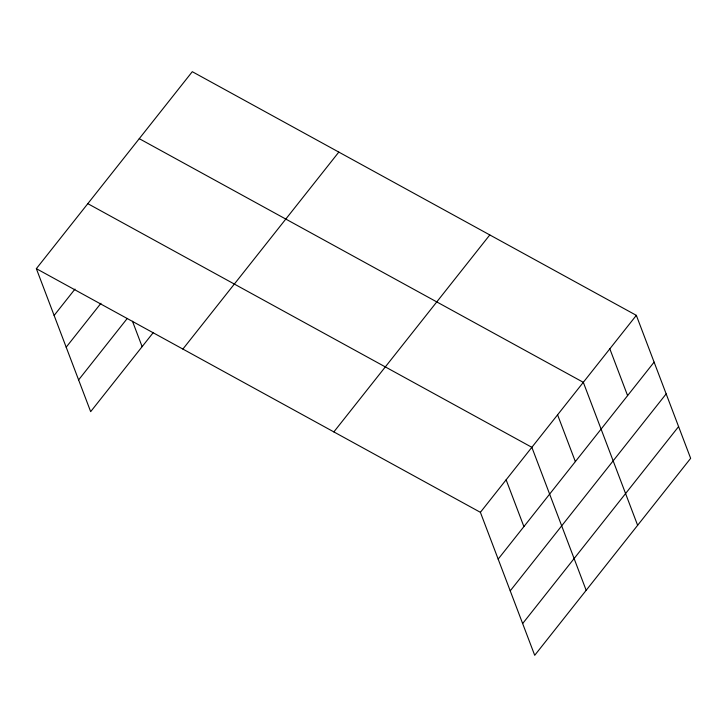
<?xml version="1.0" encoding="UTF-8"?>
<svg xmlns="http://www.w3.org/2000/svg" width="727" height="727" viewBox="0 0 727 727"><rect width="100%" height="100%" fill="white"/><g stroke="black" fill="none" stroke-linecap="round" stroke-linejoin="round"><path stroke-width="1.09" d="M36.35 268.663L192.291 71.691L636.334 315.345L690.65 458.337L534.708 655.309L480.393 512.317L36.35 268.663L90.666 411.655L153.252 332.602M54.125 315.454L74.99 289.101M66.184 347.197L100.953 303.277M78.607 379.903L127.289 318.417M182.886 349.069L338.818 152.097M333.857 431.911L489.798 234.939M480.393 512.317L636.334 315.345M498.168 559.108L654.109 362.137M510.227 590.851L666.168 393.889M522.649 623.557L678.591 426.595M139.266 138.666L583.318 382.32L637.634 525.312M87.813 203.66L531.855 447.314L586.171 590.306M609.826 348.833L627.601 395.624M557.582 414.817L575.357 461.609M506.128 479.811L523.903 526.602M132.478 321.252L142.129 346.652"/></g></svg>
